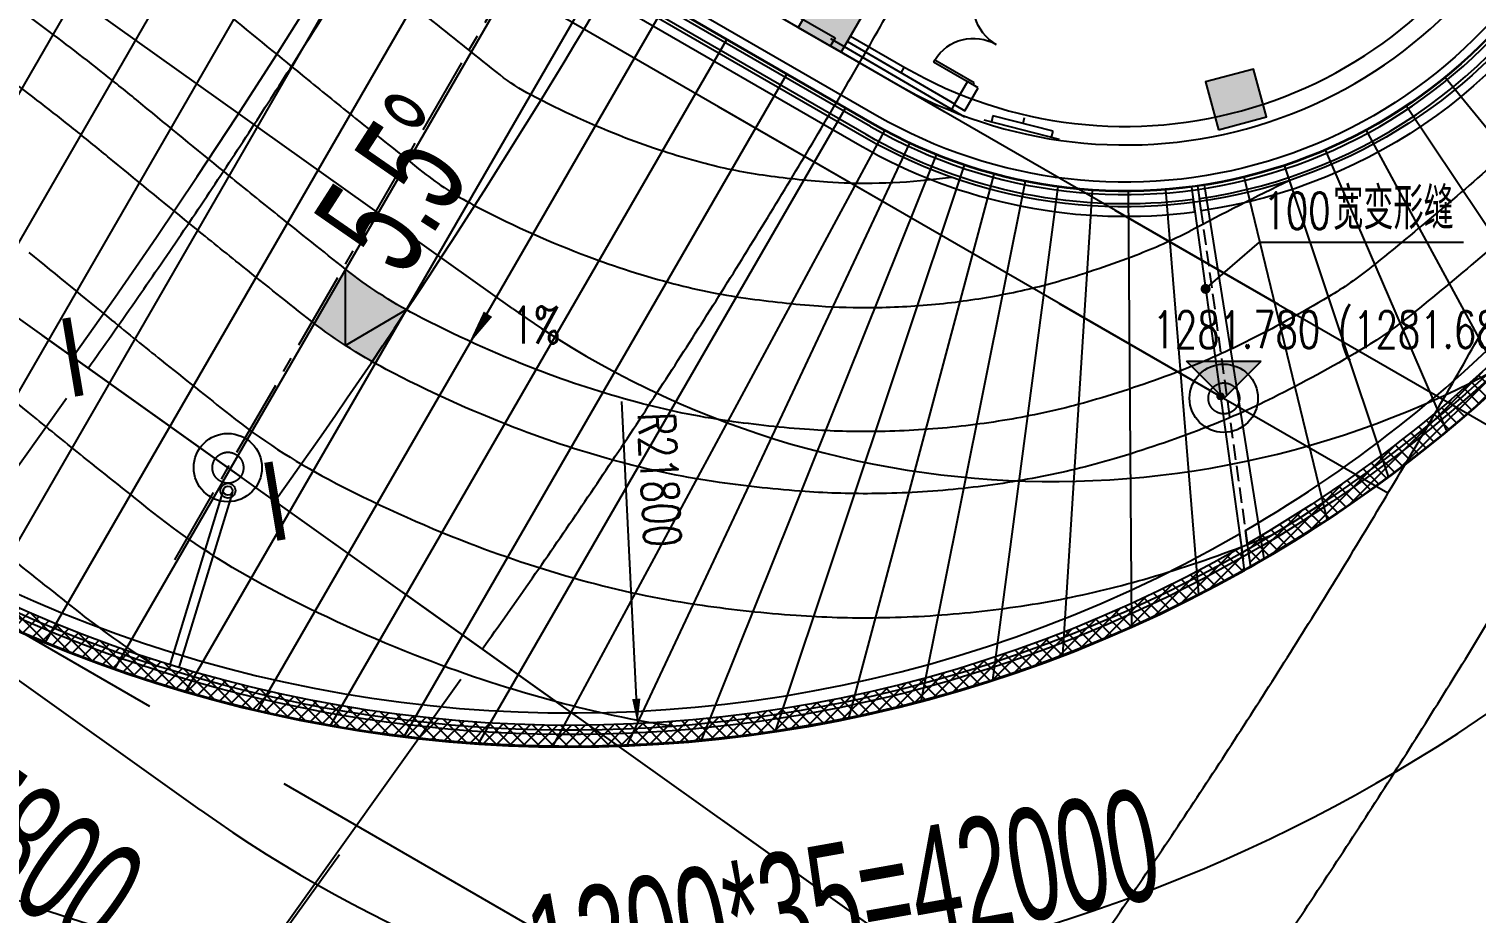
# Model space of a CAD drawing. Extents: x 1962160 to 37842216, y -162679 to 2997677.
# Drawn here: x 37701686 to 37725001, y 2684624 to 2698876 of the extents above; entities that cross this region are included whole.
import ezdxf
from ezdxf.enums import TextEntityAlignment as Align

# ---------------------------------------------------------------- set-up
doc = ezdxf.new("R2010")
doc.units = 0
doc.header["$LTSCALE"] = 1000
for name, pattern in [('__DASH', [0.35, 0.25, -0.1]), ('CENTER', [2, 1.25, -0.25, 0.25, -0.25]), ('CENTER2', [28.575000000000003, 19.05, -3.175, 3.175, -3.175]), ('DASH', [0.35, 0.25, -0.1]), ('HIDDEN', [0.375, 0.25, -0.125])]:
    doc.linetypes.add(name, pattern=pattern)
doc.layers.get('0').update_dxf_attribs({"color": 8})
doc.layers.get('Defpoints').update_dxf_attribs({"color": 8})
for name, color, linetype in [('#幕墙线-平面', 8, 'Continuous'), ('#标注', 8, 'Continuous'), ('#虚线', 8, 'HIDDEN'), ('#轴线', 8, 'CENTER2'), ('1-WIN-1', 8, 'Continuous'), ('A-AL-E', 8, 'Continuous'), ('A-COLS-PLAN-C', 8, 'DASH'), ('A-COLS-PLAN-S', 8, 'DASH'), ('A-DETL-ALUM', 8, 'Continuous'), ('A-DIMS', 8, 'Continuous'), ('A-DIMS-ELEV', 8, 'Continuous'), ('A-DIMS-LEAD', 8, 'Continuous'), ('A-DIMS-SYMB', 8, 'Continuous'), ('A-FLOR', 8, 'Continuous'), ('A-FLOR-OTLN', 8, 'Continuous'), ('A-FLOR-UNDR', 8, '__DASH'), ('A-GRID', 8, 'CENTER'), ('A-HATH', 8, 'Continuous'), ('A-NOTE', 8, 'Continuous'), ('A-ROOF-DRAN', 8, 'Continuous'), ('A-STRS-HRAL', 8, 'Continuous'), ('COLUMN', 8, 'Continuous'), ('DIM', 8, 'Continuous'), ('G-ACCS', 8, 'Continuous'), ('PUB_HATCH', 8, 'Continuous'), ('周边建筑', 8, 'Continuous'), ('建-填充', 8, 'Continuous'), ('水-雨水-压力流-标识', 8, 'Continuous')]:
    doc.layers.add(name, color=color, linetype=linetype)
doc.layers.add('A-X-CHEK', color=8, linetype='Continuous', plot=False)
doc.styles.add('#文字', font='jrs.shx', dxfattribs={"width": 0.7, "bigfont": 'hztxt.shx'})
doc.styles.add('_TCH_DIM', font='SIMPLEX', dxfattribs={"bigfont": 'GBCBIG'})
doc.styles.add('JHZX', font='jrs.shx', dxfattribs={"width": 0.6, "bigfont": 'jhz.shx'})
doc.dimstyles.new('JZBZ-600', dxfattribs={"dimscale": 600, "dimtxt": 3, "dimasz": 1.5, "dimexe": 1, "dimexo": 1, "dimgap": 0.5, "dimtad": 1, "dimdec": 0, "dimdsep": 46, "dimtxsty": 'JHZX', "dimblk1": 'ARCHTICK', "dimblk2": 'ARCHTICK', "dimsah": 1, "dimcen": 0, "dimclrd": 1, "dimclre": 1, "dimclrt": 2, "dimadec": 1, "dimazin": 2, "dimtfac": 1, "dimtdec": 0, "dimtix": 1, "dimtmove": 0, "dimatfit": 3, "dimfxl": 1, "dimtolj": 1, "dimlwd": -1, "dimlwe": -1, "dimarcsym": 1})
pattern_1 = [(45, (0, 0), (-112.2532015133644, 112.2532015133644), []), (135, (0, 0), (-112.2532015133644, -112.2532015133644), [])]

# ---------------------------------------------------------------- blocks, each defined once
blk = doc.blocks.new('排水沟区域')
at = {"layer": 'A-HATH'}
h = blk.add_hatch(dxfattribs=at)
h.set_pattern_fill('ANSI37', color=256, scale=100)
h.set_pattern_definition(pattern_1)
edge = h.paths.add_edge_path()
edge.add_arc((35778522.43798675, 2918796.431129921), 1000.000000004119, 120.2513389293086, 180.0611081181993)
edge.add_arc((35647972.51224888, 2918657.177441949), 129550.0000067052, -26.115268491145287, 0.06111572363391815, ccw=False)
edge.add_arc((35744722.34777939, 2871227.947781294), 21800.00000028814, 300.02065612525064, 333.8847315070043, ccw=False)
edge.add_line((35755629.15340651, 2852352.524844979), (35755680.94668974, 2851978.750137373))
edge.add_arc((35744722.34777935, 2871227.947781334), 22150.00000034079, 299.6529283032327, 333.8847315069859)
edge.add_arc((35647972.51224888, 2918657.177441952), 129900.000006708, 333.8847315088539, 360.0611157236328)
edge.add_arc((35778522.43798663, 2918796.431262648), 650.0000000304941, 140.4372062808601, 180.0611157224816, ccw=False)
edge.add_arc((35647972.51119545, 2918657.17751794), 130050.0010594674, 0.2437463736575025, 0.4419274721068583)
h = blk.add_hatch(dxfattribs=at)
h.set_pattern_fill('ANSI37', color=256, scale=100)
h.set_pattern_definition(pattern_1)
edge = h.paths.add_edge_path()
edge.add_arc((35647972.51225499, 2918657.177441645), 65100.0000012061, 322.14232842016406, 322.4531751002439, ccw=False)
edge.add_line((35699371.4155573, 2878705.171991638), (35710098.52591892, 2872511.871939205))
edge.add_arc((35680273.52592783, 2820853.456598331), 59649.99999998869, 38.01189623978013, 60.00000000987711, ccw=False)
edge.add_arc((35744722.34777962, 2871227.947781262), 22150.00000015055, 218.0118962393887, 299.374672109322)
edge.add_line((35755587.33435256, 2851925.75705647), (35755535.64254402, 2852298.799455345))
edge.add_arc((35744722.34777962, 2871227.947781258), 21800.00000013873, 218.0118962393722, 299.73721067603617, ccw=False)
edge.add_arc((35680273.52592785, 2820853.45659831), 59999.99999999597, 38.01189623980522, 60.00000000990575)
edge.add_line((35710273.52591886, 2872814.98083056), (35699587.40959853, 2878984.612962234))
for points in [[(35778018.6438231, 2919660.254862337, 0.267059757463226), (35777522.43855549, 2918795.364592261, -0.1147152888506291), (35764296.79246084, 2861632.057232466, -0.1488447251193125), (35755629.15340651, 2852352.524844979), (35755680.94668974, 2851978.750137373, 0.1504851812571762), (35764611.06106812, 2861477.994769538, 0.1147152888506304), (35777872.43835638, 2918795.737926901, -0.1746354431980764), (35778021.33543294, 2919210.431541297, 0.0008647283863250318)], [(35699587.40959853, 2878984.612962234, -0.001356325340777979), (35699371.4155573, 2878705.171991638), (35710098.52591892, 2872511.871939205, -0.09623666010341482), (35727270.74137338, 2857587.422357051, 0.3707188740707033), (35755587.33435256, 2851925.75705647), (35755535.64254402, 2852298.799455345, -0.372519204977677), (35727546.5003911, 2857802.961133509, 0.09623666010342376), (35710273.52591886, 2872814.98083056)]]:
    blk.add_lwpolyline(points, format="xyb", close=True, dxfattribs=at)
blk = doc.blocks.new('A$C58e34137')
at = {"layer": 'A-X-CHEK'}
blk.add_blockref('排水沟区域', (-35647972.51433039, -2918657.17947907), dxfattribs=at)
blk = doc.blocks.new('雨水立管')
for radius in [80, 50]:
    blk.add_circle((-3.725290298461914e-09, 2.328306436538696e-10), radius)
blk = doc.blocks.new('雨水')
at = {"layer": 'A-DIMS-SYMB'}
blk.add_lwpolyline([(35744025.97820258, 2857034.324684283, 0, 0, 0), (35743071.6604432, 2855550.372372387, 0, 160, 0), (35743396.19883278, 2856055.025553976, 0, 0, 0)], format="xyseb", dxfattribs=at)
at = {"layer": 'A-ROOF-DRAN'}
for points in [[(35739135.40890683, 2853232.113083106), (35738269.91137232, 2850404.602963087)], [(35739278.83984838, 2853188.209039965), (35738413.34231387, 2850360.698919946)]]:
    blk.add_lwpolyline(points, dxfattribs=at)
at = {"xscale": 1.5, "yscale": 1.5, "zscale": 1.5}
blk.add_blockref('雨水立管', (35739207.12437762, 2853210.161061535), dxfattribs=at)
at = {"layer": 'A-DIMS-SYMB', "style": '_TCH_DIM', "width": 0.7058823529411765}
blk.add_text('1%', height=595, dxfattribs=at).set_placement((35743772.98020152, 2855583.243847902))
blk = doc.blocks.new('1100')
at = {"layer": 'A-DETL-ALUM', "ltscale": 0.3}
blk.add_circle((35572079.41488183, 2737404.62498665), 550, dxfattribs=at)
blk = doc.blocks.new('_YZHK')
blk.add_circle((0, 0), 0.5)
blk = doc.blocks.new('ASDFASD')
at = {"layer": 'A-COLS-PLAN-C', "ltscale": 0.3, "xscale": 500, "yscale": 500, "zscale": 500}
for p in [(35755253.72048783, 2854697.61704641), (35739207.12437761, 2853580.161061536)]:
    blk.add_blockref('_YZHK', p, dxfattribs=at)
blk = doc.blocks.new('*U314')
for p, q in [((0, -200), (0, 200)), ((0, 200), (99.9356124313781, 200)), ((99.9356124313781, -200), (0, -200))]:
    blk.add_line(p, q)
blk = doc.blocks.new('*U315')
blk.add_line((0, 0), (-100, 0))
blk = doc.blocks.new('*U316')
blk.add_line((99.9356124313781, 250), (99.9356124313781, -250))
blk = doc.blocks.new('*U317')
for p, q in [((0, -200), (0, 200)), ((0, 200), (99.9356124313781, 200)), ((99.9356124313781, -200), (0, -200))]:
    blk.add_line(p, q)
blk = doc.blocks.new('*U318')
blk.add_line((0, 0), (-100, 0))
blk = doc.blocks.new('*U319')
blk.add_line((99.9356124313781, 250), (99.9356124313781, -250))
blk = doc.blocks.new('$DorLib2D$00000002')
at = {"layer": '1-WIN-1'}
for p, q in [((-0.5000000000002274, 1.70530256582424e-13), (-0.5, 0.4875000000000114)), ((-0.4750000000001364, 0.4875000000002387), (-0.5, 0.4875000000000114)), ((-0.4750000000001364, 1.70530256582424e-13), (-0.4750000000001364, 0.4875000000002387)), ((0.4749999999999091, 5.684341886080801e-14), (0.4749999999999091, 0.4875000000001251)), ((0.4749999999999091, 0.4875000000001251), (0.4999999999997726, 0.4875000000001251)), ((0.5, -5.684341886080801e-14), (0.4999999999997726, 0.4875000000001251)), ((-0.5000000000002274, 1.70530256582424e-13), (-0.4750000000001364, 1.70530256582424e-13)), ((0.5, -5.684341886080801e-14), (0.4749999999999091, 5.684341886080801e-14))]:
    blk.add_line(p, q, dxfattribs=at)
for centre, start, end in [((-0.4875000000001819, 5.684341886080801e-14), 0, 88.53071642340379), ((0.4874999999999545, 5.684341886080801e-14), 91.46928357659621, 180)]:
    blk.add_arc(centre, 0.4875, start, end, dxfattribs=at)
blk = doc.blocks.new('_FZH')
blk.add_lwpolyline([(-0.5, -0.5), (0.5, -0.5), (0.5, 0.5), (-0.5, 0.5)], close=True)
at = {"layer": 'PUB_HATCH'}
blk.add_solid([(-0.5, -0.5), (0.5, -0.5), (-0.5, 0.5), (0.5, 0.5)], dxfattribs=at)
blk = doc.blocks.new('567')
at = {"layer": '周边建筑'}
for p, q in [((80685.06040392816, 87414.30022317916), (80548.66073192656, 87268.02948285593)), ((80548.66073192656, 87268.02948285593), (80862.13171069324, 86975.71306609362)), ((80998.53138270974, 87121.98380641686), (80685.06040392816, 87414.30022317916)), ((80862.13171069324, 86975.71306609362), (80998.53138270974, 87121.98380641686)), ((77946.54912798107, 86959.88267704844), (79445.82421632111, 85561.78603891982)), ((79409.25653122365, 85595.88595692767), (80097.99753543735, 86334.4702591747)), ((79492.26296969503, 85245.01570858853), (80317.40364592522, 86129.87075114949)), ((79445.82421632111, 85561.78603891982), (79409.25653122365, 85595.88595692767)), ((58714.9179366231, 63181.2020795648), (79382.5644761771, 85347.31120870961)), ((79382.5644761771, 85347.31120870961), (79492.26296969503, 85245.01570858853))]:
    blk.add_line(p, q, dxfattribs=at)
blk.add_lwpolyline([(51545.86369138211, 114974.0141785215, -0.06666786033998978), (79983.71774893254, 97358.1270108968, -0.4327152502716894), (80756.21607623994, 85720.67174874991), (59352.30016976595, 62767.78205864877, -0.3893999561661833), (48564.77200990915, 61928.61147829099, 0.1645435660436389), (999.9999528080225, 78693.64650399983)], format="xyb", dxfattribs=at)
for radius in [7399.999999997053, 7099.999999997052]:
    blk.add_arc((74905.38625394553, 91176.6586156115), radius, 316.9999997712495, 50.59548439696344, dxfattribs=at)
at = {"layer": 'COLUMN'}
for p, xscale, yscale, zscale, rotation in [((81801.18333025277, 91417.46544638975), 800.0000000005812, 800.0000000005812, 800.0000000005812, 92.00000000001056), ((79063.32179810107, 85371.54433583561), 800.000000000408, 800.000000000408, 800.000000000408, 47.00000000001015)]:
    blk.add_blockref('_FZH', p, dxfattribs=dict(at, xscale=xscale, yscale=yscale, zscale=zscale, rotation=rotation))
at = {"layer": '周边建筑', "xscale": -1.000000000000001, "yscale": 2.500000000000002, "rotation": 152.7273047657461}
for name in ['*U317', '*U319', '*U318']:
    blk.add_blockref(name, (81408.10743768513, 87986.79923019558), dxfattribs=at)
at = {"layer": '周边建筑', "xscale": -1500.000000000001, "yscale": 1500, "zscale": 200, "rotation": 137.0000000001527}
blk.add_blockref('$DorLib2D$00000002', (80068.34529171884, 87852.66362306476), dxfattribs=at)
at = {"layer": '周边建筑', "yscale": 5, "rotation": 316.7273049999333}
for name in ['*U316', '*U314', '*U315']:
    blk.add_blockref(name, (80167.86335601658, 86255.78588730795), dxfattribs=at)
blk = doc.blocks.new('DIAN')
at = {"layer": 'A-FLOR-OTLN'}
h = blk.add_hatch(color=256, dxfattribs=at)
h.dxf.hatch_style = 1
edge = h.paths.add_edge_path()
edge.add_arc((35536772.41172721, 2753987.120531246), 50, 0, 360)
blk.add_circle((35536772.41172721, 2753987.120531246), 50, dxfattribs=at)
blk = doc.blocks.new('总体道路0521')
at = {"layer": 'G-ACCS'}
for p, q in [((35648068.32808612, 2918594.665559466), (35648041.65957485, 2918613.688023686)), ((35648063.29587139, 2918586.585897689), (35648036.14289677, 2918605.953926256))]:
    blk.add_line(p, q, dxfattribs=at)
for centre, radius, end in [((35648076.07133642, 2918604.496439093), 22, 340.1407091958244), ((35648077.03863046, 2918606.877292237), 15, 302.0873534670902)]:
    blk.add_arc(centre, radius, 234.4998290719739, end, dxfattribs=at)
blk = doc.blocks.new('A$C06ac024f')
at = {"layer": 'A-DIMS-ELEV'}
blk.add_hatch(color=256, dxfattribs=at).paths.add_polyline_path([(107281.2035480365, -63959.55472030211), (106681.2035480365, -63359.55472030211), (107881.2035480365, -63359.55472030211)])
at = {"layer": 'A-AL-E'}
blk.add_line((101589.8477521315, -59576.68340815231), (62999.84299910814, -37296.73377597518), dxfattribs=at)
for points in [[(147247.0268306136, 934.9976814794354), (130544.2487986535, 789.2347458549775, 0.411971782924628), (129899.9214165211, 138.5661601070315, -0.1147152888506085), (116638.5441282466, -57179.17699726066, -0.5535839278639791), (79298.22443350405, -61069.74940975336, 0.09623666010405146), (62126.00897890329, -46145.29982751934), (51398.89861740917, -39951.99977517687)], [(147245.6210697815, 1134.993029267993), (130542.5034915507, 989.2271304680035, 0.4119717829241812), (129699.9215302989, 138.3528260248713, -0.1147152888506127), (116458.9620669484, -57091.14130415907, -0.5535839278638499), (79455.80101504922, -60946.5843946375, 0.09623666010405128), (62226.00897887349, -45972.09474674379), (51522.52881834656, -39792.43759728689)], [(123777.9805633649, -24348.15376469167, -0.06675319751200123), (112989.6129839644, -56099.62711645942, -0.4327152502716672), (101614.8477521315, -59533.38213796448), (63025.62622740865, -37253.88470285665, -0.3161234074541413), (59062.56976918876, -27379.22548662778, -0.3161234074541413)]]:
    blk.add_lwpolyline(points, format="xyb", dxfattribs=at)
blk.add_arc((105689.8477521315, -52475.27509712335), 8199.999999995012, 239.9999999953818, 333.5954845277489, dxfattribs=at)
at = {"layer": 'A-DIMS'}
blk.add_lwpolyline([(97574.98156801611, -64008.7030569925), (97813.57936896384, -68802.7692944766), (97833.4625190422, -69202.27481426671)], dxfattribs=at)
blk.add_lwpolyline([(97813.57936896384, -68802.7692944766, 132, 0, 0), (97833.4625190422, -69202.27481426671, 0, 0, 0)], format="xyseb", dxfattribs=at)
at = {"layer": 'A-DIMS-ELEV'}
for p, q in [((107281.2035480365, -63959.55472030211), (106681.2035480365, -63359.55472030211)), ((106681.2035480365, -63359.55472030211), (107881.2035480365, -63359.55472030211)), ((107281.2035480365, -63959.55472030211), (107881.2035480365, -63359.55472030211))]:
    blk.add_line(p, q, dxfattribs=at)
at = {"layer": 'A-DIMS-LEAD'}
for p, q in [((106986.2238000184, -62195.06599670881), (107852.096359849, -61443.75297798682)), ((107852.096359849, -61443.75297798682), (111142.6726823449, -61443.75297798682))]:
    blk.add_line(p, q, dxfattribs=at)
at = {"layer": 'A-DIMS-LEAD', "const_width": 80}
blk.add_lwpolyline([(106956.0116136074, -62221.28095030598, 1), (107016.4359864295, -62168.85104311164, 1)], format="xyb", close=True, dxfattribs=at)
at = {"layer": 'A-FLOR-OTLN'}
for points in [[(107226.3362906799, -63927.87709462829), (55482.87519954145, -34053.77590486221)], [(106758.9631535336, -60555.00233623572), (107589.9473020509, -66551.93548537511)]]:
    blk.add_lwpolyline(points, dxfattribs=at)
at = {"layer": 'A-FLOR-UNDR'}
blk.add_lwpolyline([(106858.0167044923, -60541.27666535415), (107689.0008530095, -66538.20981449354)], dxfattribs=at)
at = {"layer": 'A-STRS-HRAL'}
for points in [[(107626.9789506048, -66090.61860063765, 0.1478818297267307), (116144.6934596747, -56937.07884122431, 0.1147152888506323), (129349.9217294008, 137.9794913837686, -0.2921176914160799), (130044.202333577, 1227.491356804036, -0.0004314041199048056), (130046.12688227, 1003.083227803465, 0.2670597927611648), (129549.9216156229, 138.1928254636005, -0.1147152888506291), (116324.2755209729, -57025.11453433149, -0.1488447251181333), (107656.6364667341, -66304.6469217604), (107626.9789505079, -66090.6186006954)], [(62825.62622740865, -37600.29486436816), (101414.8477521315, -59879.79229947738, 0.1653430325044177), (106813.8457701206, -60951.07172376709), (106786.3939477056, -60752.9611531226, -0.1653070570733526), (101514.8477521315, -59706.58721872047), (62925.62622740865, -37427.08978361171, -0.2993344803254237), (58486.30520709604, -28589.53009189107, -0.002117859348563154), (58242.01538074017, -29083.96067959536, 0.2840107938774867), (62825.62622740865, -37600.29486436862)], [(79573.98345122486, -60854.21063328767, 0.09623666010342546), (62301.0089789927, -45842.19093623757), (51614.89265865833, -39672.55880456464, 0.0007746026497194166), (51737.56657661498, -39512.44451643759), (62401.0089789629, -45668.98585546529, -0.09623666010343572), (79731.56003275514, -60731.04561817972, 0.3735772701096537), (107533.5279144421, -66144.77573821507), (107563.1256041527, -66358.37231146172, -0.3725192049777493), (79573.98345120996, -60854.21063329559)]]:
    blk.add_lwpolyline(points, format="xyb", dxfattribs=at)
blk.add_lwpolyline([(124224.6663587168, -24148.15376469167, -0.06731369427257837), (113347.8836701885, -56277.50942415465, -0.2464161646341747), (106912.8993210867, -60937.34605284547), (106885.4474986643, -60739.23548219865, 0.2463790203140951), (113168.7483270764, -56188.5682703061, 0.06683138501878852), (123981.8070139214, -24348.15376469167), (123777.9805633724, -24348.15376469167, 0.0004038850595433777), (123817.154448621, -24148.15376469167)], format="xyb", close=True, dxfattribs=at)
at = {"xscale": 1000, "yscale": 1000, "zscale": 1000}
blk.add_blockref('总体道路0521', (-35647972511.19448, -2918657176.530752), dxfattribs=at)
at = {"layer": 'A-COLS-PLAN-S'}
blk.add_blockref('ASDFASD', (-35647972.51693987, -2918657.171766797), dxfattribs=at)
at = {"layer": 'A-FLOR-OTLN'}
blk.add_blockref('DIAN', (-35429546.2262876, -2817914.884007127), dxfattribs=at)
at = {"layer": 'A-ROOF-DRAN'}
blk.add_blockref('雨水', (-35647972.51693987, -2918657.171766797), dxfattribs=at)
at = {"layer": '周边建筑', "rotation": 283.0000003899075}
blk.add_blockref('567', (-0.006137371063232422, 0.004641769453883171), dxfattribs=at)
at = {"layer": '水-雨水-压力流-标识'}
for p in [(-35464800.304556, -2801362.371803059), (-35480846.90066621, -2802479.827787936)]:
    blk.add_blockref('1100', p, dxfattribs=at)
at = {"layer": 'A-DIMS', "style": '_TCH_DIM', "width": 0.7058823529411765}
blk.add_text('R21800', height=595, rotation=272.8492256255613, dxfattribs=at).set_placement((97837.11100242287, -64195.90457839705))
at = {"layer": 'A-DIMS-ELEV', "style": '_TCH_DIM', "width": 0.7058823529411765}
for s, p in [('(1281.680)', (109113.2035480365, -63149.55472030211)), ('1281.780', (106133.2035480365, -63149.55472030211))]:
    blk.add_text(s, height=595, dxfattribs=at).set_placement(p)
at = {"layer": 'A-NOTE', "style": '_TCH_DIM'}
blk.add_text('宽变形缝', height=675.177304964539, dxfattribs=at).set_placement((109041.1833206415, -61233.75297798682))
at = {"layer": 'A-NOTE', "style": '_TCH_DIM', "width": 0.7058823529411765}
blk.add_text('100', height=595, dxfattribs=at).set_placement((107921.1833206415, -61233.75297798682))
blk = doc.blocks.new('A$C41f195f4')
at = {"layer": '建-填充', "ltscale": 10}
h = blk.add_hatch(color=256, dxfattribs=at)
h.dxf.hatch_style = 1
edge = h.paths.add_edge_path()
edge.add_arc((97595.39058137685, -56265.69095952297), 7179.01443374561, 231.5455936663471, 240.9356816567147, ccw=False)
edge.add_line((93130.82129434496, -61887.60071699973), (92626.00912325829, -62761.96104559442))
edge.add_arc((97595.3905813694, -56265.690959536), 8179.014433734415, 232.5854866819008, 240.821272981113)
edge.add_line((93607.83049441874, -63406.81423673732), (94107.88902097195, -62540.68746200018))
edge = h.paths.add_edge_path()
edge.add_arc((-69109.94628895074, -267393.5292817643), 261921.2455644159, 54.80798916045615, 54.98832596793594)
edge.add_arc((77388.72809683532, -58262.44274746114), 6582.895621030485, 54.9883259681709, 57.6800715478995)
edge.add_line((80908.24897333235, -52699.39613995515), (80407.7652470991, -53566.25938214827))
edge.add_arc((77388.72809625417, -58262.44274824392), 5582.895622002558, 54.988325968121615, 57.264237374397226, ccw=False)
edge.add_arc((-69109.94628890604, -267393.5292813801), 260921.2455640731, 54.788035432014226, 54.98832596789953, ccw=False)
edge.add_line((81338.01119472831, -54214.47666196851), (81840.07907734066, -53344.86958044535))
h.paths.add_polyline_path([(69033.59259799123, -45186.76790526416), (68022.12648834288, -44546.85306364251), (67521.71634025127, -45413.58886476047), (68533.18244989961, -46053.50370638166)])
h.paths.add_polyline_path([(56861.15029467642, -37485.74222144345), (55846.22732935846, -36843.64036314422), (55345.81718126684, -37710.37616426172), (56360.74014658481, -38352.47802256048)])
at = {"layer": 'DIM', "ltscale": 10}
blk.add_lwpolyline([(94107.88902097195, -62540.68746200064), (93127.59243407845, -63116.60745459516), (93130.82129433751, -61887.60071699833)], dxfattribs=at)
blk = doc.blocks.new('A$C80b62fe7')
at = {"layer": '#幕墙线-平面'}
for points in [[(218646.7388422862, 190065.3955623615), (201593.5581931472, 189916.5747094234, 0.4119717829255389), (200691.4998581558, 189005.6386893718, -0.1147152888506106), (187456.6657422855, 131802.6192673431, -0.5535839278639024), (150554.6522832364, 127957.7149734693, 0.09623666010403958), (133307.5872725919, 142947.2166410601), (122272.0149562731, 149318.607285982)], [(218649.0077415183, 189805.4054623647), (201595.8270923793, 189656.5846094266, 0.411971782924628), (200951.4997102469, 189005.9160236786, -0.1147152888506085), (187690.1224219725, 131688.1728663109, -0.5535839278639791), (150349.8027272299, 127797.6004538182, 0.09623666010405146), (133177.5872726291, 142722.0500360522), (122142.0149563104, 149093.4406809756)], [(195084.6700434908, 164469.0136061809, -0.06675319751200197), (184274.0672237352, 132652.0992471087, -0.4327152502716498), (172536.4260458574, 129108.8011206249), (133941.2579975277, 151391.7317827353, -0.3343935613356593), (130022.9198136404, 162147.9228028324, -0.3343935613356593)], [(194829.5588570908, 164519.1960988799, -0.06675319751200183), (184041.1912776902, 132767.7227471122, -0.4327152502716672), (172666.4260458574, 129333.9677256071), (134077.2045211345, 151613.4651607149, -0.3341902026022402), (130271.6078319177, 162072.0659009404)], [(182890.1506619751, 128857.4927687338, -0.01076884053948309), (180713.1183873489, 127017.3219446596, -0.03626417041005763), (180017.3510643169, 126533.4092689361, -0.01789582498917662), (178678.5651120767, 125803.0327644255, -0.02393234155112224), (177635.0724715889, 125342.3119623968, -0.02024565277453521), (176282.0939080566, 124882.7548401933, -0.02452695748600125), (175135.6211134866, 124604.7360344734, -0.02222244207336522), (173952.372189112, 124432.6469757305, -0.0215327851687353), (172720.4147801623, 124362.4374498986, -0.02144207312743361), (171656.9050181285, 124393.2962371935, -0.0173272516336457), (170347.9559182674, 124533.2770384322, -0.03019079122238872), (168875.1888210997, 124834.2001912165, -0.02660506623024319), (167253.7182845175, 125362.7555940663, -0.02908310061926759), (165302.5325971171, 126249.2614454161, -0.04667064726213276), (164182.3949038014, 126979.7548202109, -0.001278206255868129), (163090.3869561926, 127851.5207071807, -0.001770644411277189), (162305.9307893589, 128485.6337761669, -0.001424014314989564), (160987.4808338359, 129565.4002510905, 0.003344552771131238), (160424.3559326157, 130022.9783236948, 0.008983710404575783), (159339.4108686224, 130861.0222703721, 0.003615762373146569), (156592.339115195, 132874.5071188109, 0.0006613127029095337)], [(183551.9947137088, 128107.8512202697, -0.01076884053948473), (181342.0687108412, 126239.8764542378, -0.03626417041015686), (180527.3720331118, 125673.2473008237, -0.01789582498915048), (179125.7660953701, 124908.5992674334, -0.02393234155118323), (177994.7501326427, 124409.2353416746, -0.02024565277457187), (176565.1229915395, 123923.6435130257, -0.0245269574859686), (175323.3630520925, 123622.5176450661, -0.02222244207338405), (174052.1932265535, 123437.6415684666, -0.02153278516870148), (172734.2840616331, 123362.5336330086, -0.02144207312750435), (171585.0814879909, 123395.8788819611, -0.01732725163359797), (170207.2370236441, 123543.2274474036, -0.03019079122236025), (168616.2590796649, 123868.3040327202, -0.02660506623033838), (166893.6797876284, 124429.8181466665, -0.02908310061921695), (164836.6703782007, 125364.4041727521, -0.04667064726212993), (163560.5032321438, 126196.6515392023, -0.001278206255863898), (162464.4995625168, 127071.6072693984, -0.001770644411267811), (161674.5353486091, 127710.17275368, -0.001424014314990301), (160351.6785923615, 128793.5482512009, 0.0033445527711371), (159798.9362394139, 129242.6897826027, 0.008983710404562847), (158742.4276735783, 130058.7685294421, 0.003615762373149349)], [(173945.6968086883, 128460.3663734002, -0.01045501911056014), (173553.0880393535, 128412.668604786, -0.02153278516857772), (172664.9376542941, 128362.0527174594, -0.0214420731274291), (171944.1991386786, 128382.9656581231, -0.01732725163365384), (170910.8314967602, 128493.4754025461, -0.03019079122256962), (169910.9077868536, 128697.784825203, -0.02660506623029596), (168693.8722720593, 129094.5053836647, -0.02908310061930554), (167165.9814727828, 129788.6905360701, -0.04667064726211993), (166669.9615904167, 130112.1679442455, -0.001278206255869709), (165593.9365309104, 130971.1744583081, -0.001770644411273564), (164831.5125523657, 131587.4778661183, -0.001424014314986788), (163530.6897997484, 132652.8082506475, 0.003344552771157811), (162926.0347054079, 133144.1324880603, 0.008983710404549561), (161727.3436487988, 134070.0372340898, 0.003615762373135348), (158933.6118264422, 136117.7218960961, 0.0006613127029093515), (157234.0347760245, 137341.2283422733, 0.001027735854683763), (156129.9226829186, 138130.4172370327, 0.001861813057788651), (154512.1674485579, 139272.6764075179, 0.01174549583909836), (154098.4078371376, 139548.2630980932), (152167.7545739487, 140769.7115137717), (150378.8046443462, 141901.5098013827)], [(169456.4465519488, 119610.78176228, -0.02746849690038481), (167580.540113911, 120004.7193987342, -0.02660506623029286), (165453.5258000866, 120698.0683570672, -0.02908310061920444), (162973.221502535, 121824.9750820994, -0.04667064726213727), (161072.9365455285, 123064.2384151672, -0.001278206255867905), (159960.9499877915, 123951.9535182733, -0.001770644411271407), (159148.95358558, 124608.328663745, -0.001424014314988252), (157808.4696264565, 125706.1402516426, 0.003344552771166007), (157297.2574666589, 126121.5356182, 0.008983710404547918), (156354.4948934019, 126849.7535657282, 0.003615762373147798), (153665.7482261434, 128820.4886472044, 0.0006613127029064468), (151985.4925931171, 130030.0858218325, 0.001027735854680698), (150911.4804508463, 130797.7601012788, 0.001861813057793578), (149348.4775063023, 131901.3599592657, 0.01174549583958519), (149286.5910147652, 131942.5797712696), (147355.9377516806, 133164.0281868889), (143227.9411464185, 135775.6493462007)], [(161096.3052524477, 120600.3313222313, -0.0274010498730659), (159829.1532022208, 121498.0318531492, -0.00127820625587001), (158709.1752004325, 122392.1266427091, -0.001770644411273361), (157886.162704058, 123057.4066187828, -0.00142401431498972), (156536.8651435003, 124162.4362518643, 0.00334455277118414), (156046.4180803001, 124560.9585359846, 0.008983710404563115), (155160.5285033062, 125245.2460838761, 0.003615762373147027), (152495.1118705273, 127198.8812585613, 0.0006613127029056047), (150819.1498858035, 128405.3874839591, 0.001027735854679995), (149751.8266215101, 129168.2807377712, 0.0004944869900100524), (149340.7289631143, 129460.2351264711)]]:
    blk.add_lwpolyline(points, format="xyb", dxfattribs=at)
for centre, radius, start, end in [((351210.1592808589, 360492.1652187551), 297185.2907045887, 230.5204895092236, 230.8468489277043), ((252229.2749896497, 238926.7993890992), 140420.008756168, 230.8468489277043, 231.2526505102024), ((334141.8274877295, 340997.3970571328), 271294.2734725754, 231.2526505102024, 231.5455937825495), ((168646.9641908556, 132601.6645777132), 5179.014433780473, 231.5455937825495, 242.2339621430024), ((202554.4111074433, 80935.6975572859), 52823.91871045579, 116.0067082933365, 117.9642828389189), ((173892.1349698305, 142564.3259004247), 16438.07465795841, 242.2339621430024, 248.8974397508966), ((173346.8326899856, 136466.8735282104), 9922.452367534417, 291.0804011938367, 296.5642432894501), ((351210.1592805386, 360492.1652186834), 302185.2907043283, 230.5204895092236, 230.8468489277043), ((173027.618003808, 140324.1758651221), 14036.89541325241, 248.8974397508966, 254.993433557043), ((171286.1462341249, 141812.7111012288), 15651.71130970631, 286.4410735805967, 291.0804011938367), ((172101.1466240287, 136868.1219493123), 10458.81521759781, 254.993433557043, 261.9105524336133), ((172876.7537158504, 136422.5595515901), 10031.76772555966, 280.8210353597922, 286.4410735805967), ((173021.4865950868, 143343.3164453497), 16999.08810363523, 261.9105524336133, 265.8812685158503), ((172548.2869673744, 136771.9669127082), 10410.72316475862, 265.8812685158503, 270.7946765801944), ((172521.624611564, 138694.1855510632), 12333.12670586426, 270.7946765801944, 275.7288651778997), ((172608.9699534923, 137823.5365402694), 11458.10732964882, 275.7288651778997, 280.8210353597922), ((252229.2747694775, 238926.79911611), 145420.0084054573, 230.8468489277043, 231.2526505102024), ((334141.8274885118, 340997.3970585493), 276294.27347417, 231.2526505102024, 231.5455937825495), ((168646.964190796, 132601.6645776392), 10179.01443368534, 231.5455937825495, 242.2339621430024), ((173892.1349698603, 142564.3259004173), 21438.07465796378, 242.2339621430024, 248.8974397508966), ((173346.8326900825, 136466.8735279711), 14922.45236727513, 291.0804011938367, 292.8717675815518), ((173027.6180036664, 140324.1758647813), 19036.89541288513, 248.8974397508966, 254.993433557043), ((171286.1462341174, 141812.711101226), 20651.711309706, 286.4410735805967, 291.0804011938367), ((172876.7537159994, 136422.5595509778), 15031.76772493035, 280.8210353597922, 286.4410735805967), ((172101.146624051, 136868.1219493705), 15458.8152176584, 254.993433557043, 261.9105524336133), ((173021.4865950793, 143343.3164452421), 21999.08810352751, 261.9105524336133, 265.8812685158503), ((172608.9699534774, 137823.5365402675), 16458.10732964935, 275.7288651778997, 280.8210353597922), ((172548.2869673669, 136771.9669127082), 15410.72316475857, 265.8812685158503, 270.7946765801944), ((172521.6246115714, 138694.1855510636), 17333.12670586471, 270.7946765801944, 275.7288651778997)]:
    blk.add_arc(centre, radius, start, end, dxfattribs=at)
blk = doc.blocks.new('DASWQE')
at = {"layer": '#幕墙线-平面', "ltscale": 10}
for points in [[(84088.93109756708, -65604.04735596431), (91099.08413472772, -53462.1061267592)], [(85091.66537542641, -66262.96449555643), (92136.45433405787, -54061.03209059266)], [(86128.60855993629, -66866.6172607583), (93175.55103731155, -54660.9548519263)], [(87196.71791864187, -67413.23433575686), (94213.32519288361, -55260.11404000688)], [(88292.8592672795, -67901.21176621784), (95246.73162999004, -55856.75152465282)], [(89413.81616651267, -68329.11766581703), (96272.73799415678, -56449.11657519266)], [(90556.29935999215, -68695.69641786441), (97288.33364515007, -57035.47099767905)], [(91716.95642615855, -68999.8723596977), (98290.53849119693, -57614.09423532989)], [(92892.38161533326, -69240.752939031), (99276.41173356771, -58183.28841719823)], [(94079.12584328651, -69417.6313329949), (100243.0604958087, -58741.38334029168)], [(113453.423210755, -61976.14192029508), (110846.815744549, -58786.24176372495)], [(95273.70681203157, -69529.98852218827), (101187.6483124346, -59286.74137049355)], [(112641.2071873918, -62859.29137549829), (110223.6011194885, -59247.84469372546)], [(96472.6192279756, -69577.4948136541), (101823.22406739, -59649.65772493649)], [(111782.3606512547, -63697.16395304725), (109578.4610649347, -59637.76791900536)], [(97672.34508766234, -69560.01080830256), (102227.5159764439, -59853.27005136991)], [(98869.36400070786, -69477.58780995756), (102655.5160569325, -60039.36050892156)], [(110879.4037406445, -64487.30105914129), (108922.1406247616, -59956.91243043402)], [(100060.1635197997, -69330.46767481416), (103107.9351563454, -60205.49439462321)], [(101241.2494473904, -69119.08210175065), (103585.3725363836, -60348.88628698699)], [(109934.9860282168, -65227.38417155808), (108264.0700065196, -60208.06184485415)], [(102409.1560887769, -68844.0513655832), (104088.2472780049, -60466.36082011322)], [(103560.4564216435, -68506.1824969775), (104616.7080435529, -60554.31911177374)], [(104691.7721520439, -68106.4669143511), (105170.5173821002, -60608.7173427823)], [(106881.2395775616, -67126.36523207882), (106350.4083343223, -60598.46765853744)], [(107932.9666549265, -66548.8550732201), (106972.6472009271, -60523.692842294)], [(108951.8787462413, -65915.24164295895), (107612.137610808, -60395.33878606791)], [(105799.7836274207, -67646.07751472993), (105748.907706365, -60625.06676873844)]]:
    blk.add_lwpolyline(points, dxfattribs=at)
at = {"layer": 'DIM', "ltscale": 10}
blk.add_blockref('A$C80b62fe7', (-71047.03888088465, -188862.9763723449), dxfattribs=at)
blk = doc.blocks.new('_ARCHTICK')
at = {"const_width": 0.15}
blk.add_lwpolyline([(-0.5, -0.5), (0.5, 0.5)], dxfattribs=at)
blk = doc.blocks.new('*D159')
at = {"layer": '#标注', "color": 1, "transparency": 16777216}
for p, q in [((36888760.94316844, 2856208.819365203), (36877935.96776515, 2862459.411938431)), ((36882278.00955412, 2846131.057047322), (36872101.88054591, 2853390.285546722))]:
    blk.add_line(p, q, dxfattribs=at)
blk.add_arc((36780603.45404898, 2918661.469190486), 112993.4582868331, 324.4975139136738, 329.9968636039304, dxfattribs=at)
at = {"layer": 'Defpoints', "color": 0, "transparency": 16777216}
for p in [(36780603.45404898, 2918661.469190486), (36874642.33027782, 2856017.943002751), (36889280.5419878, 2855908.790921688), (36882766.46374652, 2845782.614079349)]:
    blk.add_point(p, dxfattribs=at)
at = {"layer": '#标注', "color": 1, "transparency": 16777216, "xscale": 900, "yscale": 900, "zscale": 900}
for p, rotation in [((36878455.56658451, 2862159.383494912), 59.99686360393037), ((36872590.33473831, 2853041.842578752), 234.4975139136738)]:
    blk.add_blockref('_ARCHTICK', p, dxfattribs=dict(at, rotation=rotation))
at = {"layer": '#标注', "color": 2, "transparency": 16777216, "insert": (36874623.14640015, 2858179.44900335), "char_height": 1800, "attachment_point": 5, "rotation": 57.247188758800384, "style": 'JHZX'}
blk.add_mtext('\\A1;5.5°', dxfattribs=at)
blk = doc.blocks.new('*D160')
at = {"layer": '#标注', "color": 1, "transparency": 16777216}
for p, q in [((36891881.99417456, 2861956.421528554), (36880744.64742597, 2867631.763580071)), ((36888760.94316843, 2856208.819365203), (36877935.96776508, 2862459.411938468))]:
    blk.add_line(p, q, dxfattribs=at)
blk.add_arc((36780603.45404897, 2918661.469190497), 112993.4582867599, 329.9968636039249, 332.9976294272809, dxfattribs=at)
at = {"layer": 'Defpoints', "color": 0, "transparency": 16777216}
for p in [(36780603.45404897, 2918661.469190497), (36879427.00468808, 2863876.184170887), (36892416.58681849, 2861684.005110081), (36889280.54198779, 2855908.790921686)]:
    blk.add_point(p, dxfattribs=at)
at = {"layer": '#标注', "color": 1, "transparency": 16777216, "xscale": 900, "yscale": 900, "zscale": 900}
for p, rotation in [((36881279.2400699, 2867359.347161599), 62.99762942728093), ((36878455.56658444, 2862159.383494947), 239.9968636039249)]:
    blk.add_blockref('_ARCHTICK', p, dxfattribs=dict(at, rotation=rotation))
at = {"layer": '#标注', "color": 2, "transparency": 16777216, "insert": (36878846.89462642, 2865313.519846411), "char_height": 1800, "attachment_point": 5, "rotation": 61.497246515603734, "style": 'JHZX'}
blk.add_mtext('\\A1;3°', dxfattribs=at)
blk = doc.blocks.new('*D86')
at = {"layer": '#标注', "color": 1, "transparency": 16777216}
for p, q in [((36875583.02238139, 2850168.392015679), (36870919.21137358, 2843629.970127525)), ((36871267.63314701, 2844118.439438539), (36880100.78652118, 2837817.812369071)), ((36884416.17575556, 2843867.764946211), (36879752.36474776, 2837329.343058057))]:
    blk.add_line(p, q, dxfattribs=at)
at = {"layer": 'Defpoints', "color": 0, "transparency": 16777216}
for p in [(36875931.44415481, 2850656.861326693), (36884764.59752899, 2844356.234257225), (36880100.78652118, 2837817.812369071)]:
    blk.add_point(p, dxfattribs=at)
at = {"layer": '#标注', "color": 1, "transparency": 16777216, "xscale": 900, "yscale": 900, "zscale": 900}
for p, rotation in [((36871267.63314701, 2844118.439438539), 144.5000000000014), ((36880100.78652118, 2837817.812369071), 324.5000000000014)]:
    blk.add_blockref('_ARCHTICK', p, dxfattribs=dict(at, rotation=rotation))
at = {"layer": '#标注', "color": 2, "transparency": 16777216, "insert": (36876381.05338094, 2841945.064525833), "char_height": 1800, "attachment_point": 5, "rotation": 324.50000000000136, "style": 'JHZX'}
blk.add_mtext('\\A1;10850', dxfattribs=at)
blk = doc.blocks.new('*D87')
at = {"layer": '#标注', "color": 1, "transparency": 16777216}
for p, q in [((36869232.92133822, 2854697.875070216), (36864569.11033041, 2848159.453182066)), ((36875583.02238138, 2850168.392015679), (36870919.21137358, 2843629.970127529)), ((36864917.53210384, 2848647.92249308), (36871267.63314701, 2844118.439438542))]:
    blk.add_line(p, q, dxfattribs=at)
at = {"layer": 'Defpoints', "color": 0, "transparency": 16777216}
for p in [(36869581.34311163, 2855186.34438123), (36875931.44415481, 2850656.861326693), (36871267.63314701, 2844118.439438542)]:
    blk.add_point(p, dxfattribs=at)
at = {"layer": '#标注', "color": 1, "transparency": 16777216, "xscale": 900, "yscale": 900, "zscale": 900}
for p, rotation in [((36864917.53210384, 2848647.92249308), 144.5000000000036), ((36871267.63314701, 2844118.439438542), 324.5000000000036)]:
    blk.add_blockref('_ARCHTICK', p, dxfattribs=dict(at, rotation=rotation))
at = {"layer": '#标注', "color": 2, "transparency": 16777216, "insert": (36868789.42617228, 2847360.119587844), "char_height": 1800, "attachment_point": 5, "rotation": 324.50000000000364, "style": 'JHZX'}
blk.add_mtext('\\A1;7800', dxfattribs=at)
blk = doc.blocks.new('*D88')
at = {"layer": '#标注', "color": 1, "transparency": 16777216}
for p, q in [((36862882.82029503, 2859227.358124766), (36858219.00928722, 2852688.93623662)), ((36869232.92133822, 2854697.875070214), (36864569.11033041, 2848159.453182068)), ((36858567.43106066, 2853177.405547634), (36864917.53210384, 2848647.922493082))]:
    blk.add_line(p, q, dxfattribs=at)
at = {"layer": 'Defpoints', "color": 0, "transparency": 16777216}
for p in [(36863231.24206845, 2859715.82743578), (36869581.34311164, 2855186.344381228), (36864917.53210384, 2848647.922493082)]:
    blk.add_point(p, dxfattribs=at)
at = {"layer": '#标注', "color": 1, "transparency": 16777216, "xscale": 900, "yscale": 900, "zscale": 900}
for p, rotation in [((36858567.43106066, 2853177.405547634), 144.5000000000031), ((36864917.53210384, 2848647.922493082), 324.5000000000031)]:
    blk.add_blockref('_ARCHTICK', p, dxfattribs=dict(at, rotation=rotation))
at = {"layer": '#标注', "color": 2, "transparency": 16777216, "insert": (36862439.32512909, 2851889.602642387), "char_height": 1800, "attachment_point": 5, "rotation": 324.5000000000031, "style": 'JHZX'}
blk.add_mtext('\\A1;7800', dxfattribs=at)
blk = doc.blocks.new('*D111')
at = {"layer": '#标注', "color": 1, "transparency": 16777216}
for p, q in [((36874861.74352521, 3000598.950161402), (36862409.03545138, 2989773.976182932)), ((36882278.00955416, 2846131.05704728), (36868845.5192631, 2855713.238666661))]:
    blk.add_line(p, q, dxfattribs=at)
blk.add_arc((36780603.45404898, 2918661.4691905), 108993.4582866235, 324.4975139136607, 40.99999999999096, dxfattribs=at)
at = {"layer": 'Defpoints', "color": 0, "transparency": 16777216}
for p in [(36875314.56927335, 3000992.585578796), (36780603.45404898, 2918661.4691905), (36887940.50926641, 2899731.84884221), (36882766.46374656, 2845782.614079307)]:
    blk.add_point(p, dxfattribs=at)
at = {"layer": '#标注', "color": 1, "transparency": 16777216, "xscale": 900, "yscale": 900, "zscale": 900}
for p, rotation in [((36862861.86119953, 2990167.611600326), 130.999999999991), ((36869333.9734555, 2855364.795698687), 234.4975139136607)]:
    blk.add_blockref('_ARCHTICK', p, dxfattribs=dict(at, rotation=rotation))
at = {"layer": '#标注', "color": 2, "transparency": 16777216, "insert": (36890670.12673368, 2923945.957177582), "char_height": 1800, "attachment_point": 5, "rotation": 272.7487569568263, "style": 'JHZX'}
blk.add_mtext('\\A1;76.5°', dxfattribs=at)
blk = doc.blocks.new('*U247')
blk.add_line((-8.960830237663566e-17, -20), (0, 0))
blk.add_circle((0, -24), 4)
at = {"style": 'JHZX', "width": 0.75}
blk.add_attdef('AXES', text='', height=4, dxfattribs=at).set_placement((0, -24), align=Align.MIDDLE_CENTER)
blk = doc.blocks.new('DOTE-11')
at = {"layer": '#虚线', "ltscale": 20}
blk.add_line((36853249.0408177, 2859738.280017539), (36877865.01084632, 2845526.24309515), dxfattribs=at)
blk.add_arc((36780598.51695531, 2918657.177440438), 117099.9999999995, 329.9999999848261, 50.90588039648975, dxfattribs=at)
at = {"layer": '#轴线'}
for p, q in [((36836630.36058016, 2886307.177440433), (36907557.8411501, 2845357.177440436)), ((36835734.86067245, 2884803.468611047), (36890521.10266908, 2853172.617046411)), ((36833271.79099296, 2881085.696205938), (36899947.85194635, 2833526.124133213))]:
    blk.add_line(p, q, dxfattribs=at)
for radius, end in [(146599.9999999995, 183.9998103525153), (138799.9999999995, 210.1884172151102), (130399.9999999995, 210.3293811306592), (127949.9999999995, 210.3740096847854), (109299.9999999995, 329.9999999848261), (117099.9999999995, 329.9999999848261)]:
    blk.add_arc((36780598.51695531, 2918657.177440438), radius, 324.4999999903098, end, dxfattribs=at)
at = {"layer": 'A-GRID'}
blk.add_line((36870977.29045098, 2852097.805077631), (36877489.18275731, 2863376.733405618), dxfattribs=at)
blk = doc.blocks.new('ZW-5001')
at = {"layer": '#标注'}
ref = blk.add_blockref('*U247', (36867278.16674129, 2851877.258829149), dxfattribs=dict(at, xscale=600.0000000000001, yscale=600.0000000000001, rotation=324.2456737399116))
ref.add_attrib('AXES', 'AF', dxfattribs={"layer": '0', "height": 2399.999999999999, "rotation": 324.2456739531245, "style": '#文字', "width": 0.7}).set_placement((36858864.0891494, 2840191.228781367), align=Align.MIDDLE_CENTER)
ref = blk.add_blockref('*U247', (36873628.26778446, 2847347.775774609), dxfattribs=dict(at, xscale=600.0000000000001, yscale=600.0000000000001, rotation=324.2456737399116))
ref.add_attrib('AXES', 'AE', dxfattribs={"layer": '0', "height": 2399.999999999999, "rotation": 324.2456739531245, "style": '#文字', "width": 0.7}).set_placement((36865214.19019257, 2835661.745726827), align=Align.MIDDLE_CENTER)
for base, center, p1, p2, picture, middle in [((36887940.50926641, 2899731.84884221), (36780603.45404899, 2918661.4691905), (36882766.46374656, 2845782.614079307), (36875314.56927335, 3000992.585578796), '*D111', (36890670.12673368, 2923945.957177579)), ((36874642.33027782, 2856017.943002751), (36780603.45404897, 2918661.469190489), (36882766.46374651, 2845782.614079347), (36889280.54198779, 2855908.790921687), '*D159', (36874623.14640015, 2858179.449003344)), ((36879427.00468808, 2863876.184170887), (36780603.45404897, 2918661.469190496), (36889280.54198779, 2855908.790921689), (36892416.58681849, 2861684.005110081), '*D160', (36878846.89462642, 2865313.519846417))]:
    dim = blk.add_angular_dim_3p(base=base, center=center, p1=p1, p2=p2, dimstyle='JZBZ-600', dxfattribs=at)
    dim.commit()
    dim.dimension.update_dxf_attribs({"geometry": picture, "text_midpoint": middle})
for p1, p2, distance, picture, middle in [((36863231.24206845, 2859715.827435783), (36869581.34311164, 2855186.344381232), -8031.319561813064, '*D88', (36862439.32512909, 2851889.602642387)), ((36869581.34311164, 2855186.344381232), (36875931.44415481, 2850656.861326693), -8031.319561809873, '*D87', (36868789.42617228, 2847360.119587844)), ((36875931.44415481, 2850656.861326693), (36884764.59752899, 2844356.234257224), -8031.319561815718, '*D86', (36876381.05338094, 2841945.064525833))]:
    dim = blk.add_aligned_dim(p1=p1, p2=p2, distance=distance, dimstyle='JZBZ-600', dxfattribs=at)
    dim.commit()
    dim.dimension.update_dxf_attribs({"geometry": picture, "text_midpoint": middle})
blk = doc.blocks.new('FDGFH')
at = {"layer": 'A-FLOR'}
blk.add_blockref('ZW-5001', (-36780598.51155947, -2918657.163268261), dxfattribs=at)
at = {"layer": 'A-GRID'}
blk.add_blockref('DOTE-11', (-36780598.51155947, -2918657.163268261), dxfattribs=at)

msp = doc.modelspace()

# ---------------------------------------------------------------- linework, layer by layer
at = {"layer": '#标注', "ltscale": 10}
for centre, radius, start, end in [((37613670.29957374, 2756893.476689796), 133919.6669144286, 333.9778101328699, 71.90950720445645), ((37710410.80770866, 2709435.100095069), 26166.20920475043, 225.7672970603936, 334.5093222157474)]:
    msp.add_arc(centre, radius, start, end, dxfattribs=at)

# ---------------------------------------------------------------- block references
at = {"layer": 'A-STRS-HRAL'}
msp.add_blockref('DASWQE', (37613652.56708944, 2756885.970215484), dxfattribs=at)
at = {"layer": 'DIM', "ltscale": 10}
for name, p in [('A$C06ac024f', (37613657.10216346, 2756879.841327364)), ('A$C58e34137', (37613657.09747919, 2756879.847001005)), ('A$C41f195f4', (37613657.10181801, 2756890.34938035))]:
    msp.add_blockref(name, p, dxfattribs=at)
at = {"layer": 'DIM'}
msp.add_blockref('FDGFH', (37613657.09676763, 2756879.827155179), dxfattribs=at)

# ---------------------------------------------------------------- texts
at = {"layer": '#标注', "ltscale": 10, "insert": (37714805.48358675, 2684858.720663145), "char_height": 1800, "attachment_point": 5, "rotation": 10.13830972651511, "style": 'JHZX'}
msp.add_mtext('\\A1;1200*35=42000', dxfattribs=at)

doc.saveas('drawing.dxf')
